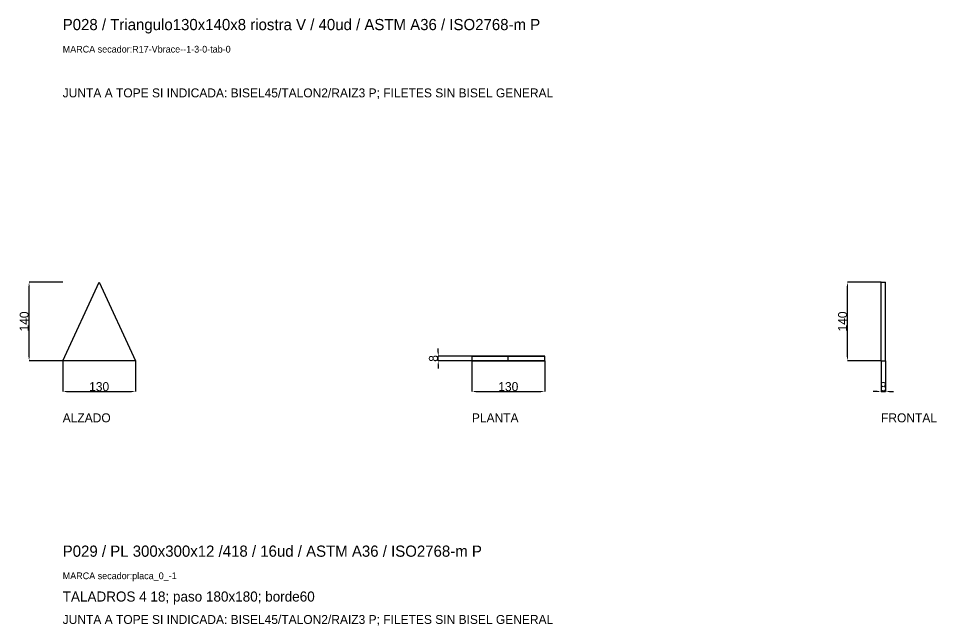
# Model space of a CAD drawing. Header units: millimetres. Extents: x -79 to 41330, y -75911 to 371.
# Drawn here: x -79 to 1559, y -37599 to -36515 of the extents above; entities that cross this region are included whole.
import ezdxf

# ---------------------------------------------------------------- set-up
doc = ezdxf.new("R2010")
doc.units = ezdxf.units.MM
for name, color, linetype in [('R17_COTAS_P', 1, 'Continuous'), ('R17_PIEZAS_P', 3, 'Continuous'), ('R17_TEXTOS', 7, 'Continuous')]:
    doc.layers.add(name, color=color, linetype=linetype)
doc.dimstyles.get("Standard").update_dxf_attribs({"dimtxt": 2.5, "dimasz": 2.5, "dimexe": 1.25, "dimexo": 0.625, "dimtad": 1, "dimcen": 2.5, "dimazin": 3, "dimtfac": 1, "dimtmove": 0, "dimatfit": 3})

# ---------------------------------------------------------------- blocks, each defined once
blk = doc.blocks.new('_CLOSEDFILLED')
at = {"color": 0, "linetype": 'BYBLOCK'}
blk.add_solid([(-1, 0.16), (0, 0), (-1, -0.16)], dxfattribs=at)
blk = doc.blocks.new('*D169')
for p, q in [((0, -37125.8), (0, -37180.8)), ((130, -37125.8), (130, -37180.8)), ((7, -37180.8), (123, -37180.8))]:
    blk.add_line(p, q)
at = {"layer": 'Defpoints'}
for p in [(0, -37125.8), (130, -37125.8), (0, -37180.8)]:
    blk.add_point(p, dxfattribs=at)
at = {"layer": 'R17_COTAS_P', "xscale": 7, "yscale": 7, "rotation": 180}
blk.add_blockref('_CLOSEDFILLED', (0, -37180.8), dxfattribs=at)
at = {"layer": 'R17_COTAS_P', "xscale": 7, "yscale": 7}
blk.add_blockref('_CLOSEDFILLED', (130, -37180.8), dxfattribs=at)
at = {"layer": 'R17_COTAS_P', "insert": (65, -37172.2), "char_height": 16, "attachment_point": 5}
blk.add_mtext('130', dxfattribs=at)
blk = doc.blocks.new('*D170')
for p, q in [((0, -36985.8), (-60, -36985.8)), ((-60, -37118.8), (-60, -36992.8)), ((0, -37125.8), (-60, -37125.8))]:
    blk.add_line(p, q)
at = {"layer": 'Defpoints'}
for p in [(0, -36985.8), (-60, -37125.8), (0, -37125.8)]:
    blk.add_point(p, dxfattribs=at)
at = {"layer": 'R17_COTAS_P', "xscale": 7, "yscale": 7}
for p, rotation in [((-60, -36985.8), 90), ((-60, -37125.8), 270)]:
    blk.add_blockref('_CLOSEDFILLED', p, dxfattribs=dict(at, rotation=rotation))
at = {"layer": 'R17_COTAS_P', "insert": (-68.6, -37055.8), "char_height": 16, "attachment_point": 5, "rotation": 90}
blk.add_mtext('140', dxfattribs=at)
blk = doc.blocks.new('*D171')
for p, q in [((730, -37125.8), (730, -37180.8)), ((860, -37125.8), (860, -37180.8)), ((737, -37180.8), (853, -37180.8))]:
    blk.add_line(p, q)
at = {"layer": 'Defpoints'}
for p in [(730, -37125.8), (860, -37125.8), (730, -37180.8)]:
    blk.add_point(p, dxfattribs=at)
at = {"layer": 'R17_COTAS_P', "xscale": 7, "yscale": 7, "rotation": 180}
blk.add_blockref('_CLOSEDFILLED', (730, -37180.8), dxfattribs=at)
at = {"layer": 'R17_COTAS_P', "xscale": 7, "yscale": 7}
blk.add_blockref('_CLOSEDFILLED', (860, -37180.8), dxfattribs=at)
at = {"layer": 'R17_COTAS_P', "insert": (795, -37172.2), "char_height": 16, "attachment_point": 5}
blk.add_mtext('130', dxfattribs=at)
blk = doc.blocks.new('*D172')
for p, q in [((670, -37110.8), (670, -37103.8)), ((730, -37117.8), (670, -37117.8)), ((670, -37125.8), (670, -37117.8)), ((730, -37125.8), (670, -37125.8)), ((670, -37132.8), (670, -37139.8))]:
    blk.add_line(p, q)
at = {"layer": 'Defpoints'}
for p in [(730, -37117.8), (670, -37125.8), (730, -37125.8)]:
    blk.add_point(p, dxfattribs=at)
at = {"layer": 'R17_COTAS_P', "xscale": 7, "yscale": 7}
for p, rotation in [((670, -37117.8), 270), ((670, -37125.8), 90)]:
    blk.add_blockref('_CLOSEDFILLED', p, dxfattribs=dict(at, rotation=rotation))
at = {"layer": 'R17_COTAS_P', "insert": (661.4, -37121.8), "char_height": 16, "attachment_point": 5, "rotation": 90}
blk.add_mtext('8', dxfattribs=at)
blk = doc.blocks.new('*D173')
for p, q in [((1460, -37125.8), (1460, -37180.8)), ((1468, -37125.8), (1468, -37180.8)), ((1453, -37180.8), (1446, -37180.8)), ((1460, -37180.8), (1468, -37180.8)), ((1475, -37180.8), (1482, -37180.8))]:
    blk.add_line(p, q)
at = {"layer": 'Defpoints'}
for p in [(1460, -37125.8), (1468, -37125.8), (1460, -37180.8)]:
    blk.add_point(p, dxfattribs=at)
at = {"layer": 'R17_COTAS_P', "xscale": 7, "yscale": 7}
blk.add_blockref('_CLOSEDFILLED', (1460, -37180.8), dxfattribs=at)
at = {"layer": 'R17_COTAS_P', "xscale": 7, "yscale": 7, "rotation": 180}
blk.add_blockref('_CLOSEDFILLED', (1468, -37180.8), dxfattribs=at)
at = {"layer": 'R17_COTAS_P', "insert": (1464, -37172.2), "char_height": 16, "attachment_point": 5}
blk.add_mtext('8', dxfattribs=at)
blk = doc.blocks.new('*D174')
for p, q in [((1460, -36985.8), (1400, -36985.8)), ((1400, -37118.8), (1400, -36992.8)), ((1460, -37125.8), (1400, -37125.8))]:
    blk.add_line(p, q)
at = {"layer": 'Defpoints'}
for p in [(1460, -36985.8), (1400, -37125.8), (1460, -37125.8)]:
    blk.add_point(p, dxfattribs=at)
at = {"layer": 'R17_COTAS_P', "xscale": 7, "yscale": 7}
for p, rotation in [((1400, -36985.8), 90), ((1400, -37125.8), 270)]:
    blk.add_blockref('_CLOSEDFILLED', p, dxfattribs=dict(at, rotation=rotation))
at = {"layer": 'R17_COTAS_P', "insert": (1391.4, -37055.8), "char_height": 16, "attachment_point": 5, "rotation": 90}
blk.add_mtext('140', dxfattribs=at)

msp = doc.modelspace()

# ---------------------------------------------------------------- linework, layer by layer
at = {"layer": 'R17_PIEZAS_P'}
for p, q in [((0, -37125.803), (65, -36985.803)), ((65, -36985.803), (130, -37125.803)), ((1460, -37125.803), (1460, -36985.803)), ((1460, -36985.803), (1468, -36985.803)), ((1468, -37125.803), (1468, -36985.803)), ((730, -37117.803), (860, -37117.803)), ((795, -37117.803), (730, -37117.803)), ((730, -37117.803), (730, -37125.803)), ((860, -37117.803), (795, -37117.803)), ((795, -37125.803), (795, -37117.803)), ((860, -37125.803), (860, -37117.803)), ((130, -37125.803), (0, -37125.803)), ((730, -37125.803), (795, -37125.803)), ((860, -37125.803), (730, -37125.803)), ((795, -37125.803), (860, -37125.803)), ((1460, -37125.803), (1468, -37125.803))]:
    msp.add_line(p, q, dxfattribs=at)

# ---------------------------------------------------------------- texts
at = {"layer": 'R17_TEXTOS'}
for s, height, p in [('P028 / Triangulo130x140x8 riostra V / 40ud / ASTM A36 / ISO2768-m P', 20, (0, -36535.803)), ('MARCA secador:R17-Vbrace--1-3-0-tab-0', 12, (0, -36575.803)), ('JUNTA A TOPE SI INDICADA: BISEL45/TALON2/RAIZ3 P; FILETES SIN BISEL GENERAL', 16, (0, -36655.803)), ('ALZADO', 16, (0, -37235.803)), ('PLANTA', 16, (730, -37235.803)), ('FRONTAL', 16, (1460, -37235.803)), ('P029 / PL 300x300x12 /418 / 16ud / ASTM A36 / ISO2768-m P', 20, (0, -37475.803)), ('MARCA secador:placa_0_-1', 12, (0, -37515.803)), ('TALADROS 4 18; paso 180x180; borde60', 18, (0, -37555.803)), ('JUNTA A TOPE SI INDICADA: BISEL45/TALON2/RAIZ3 P; FILETES SIN BISEL GENERAL', 16, (0, -37595.803))]:
    msp.add_text(s, height=height, dxfattribs=at).set_placement(p)

# ---------------------------------------------------------------- dimensions: what is measured, and where the dimension line sits
at = {"layer": 'R17_COTAS_P'}
for base, p1, p2, picture, middle in [((-60, -37125.803), (0, -37125.803), (0, -36985.803), '*D170', (-68.625, -37055.803)), ((1400, -37125.803), (1460, -37125.803), (1460, -36985.803), '*D174', (1391.375, -37055.803)), ((670, -37125.803), (730, -37125.803), (730, -37117.803), '*D172', (661.375, -37121.803))]:
    dim = msp.add_linear_dim(base=base, p1=p1, p2=p2, angle=90, dimstyle='Standard', override={"dimtxt": 16, "dimasz": 7, "dimtad": 1, "dimdec": 2}, dxfattribs=at)
    dim.commit()
    dim.dimension.update_dxf_attribs({"geometry": picture, "text_midpoint": middle})
for base, p1, p2, picture, middle in [((0, -37180.803), (0, -37125.803), (130, -37125.803), '*D169', (65, -37172.178)), ((730, -37180.803), (730, -37125.803), (860, -37125.803), '*D171', (795, -37172.178)), ((1460, -37180.803), (1460, -37125.803), (1468, -37125.803), '*D173', (1464, -37172.178))]:
    dim = msp.add_linear_dim(base=base, p1=p1, p2=p2, dimstyle='Standard', override={"dimtxt": 16, "dimasz": 7, "dimtad": 1, "dimdec": 2}, dxfattribs=at)
    dim.commit()
    dim.dimension.update_dxf_attribs({"geometry": picture, "text_midpoint": middle})

doc.saveas('drawing.dxf')
